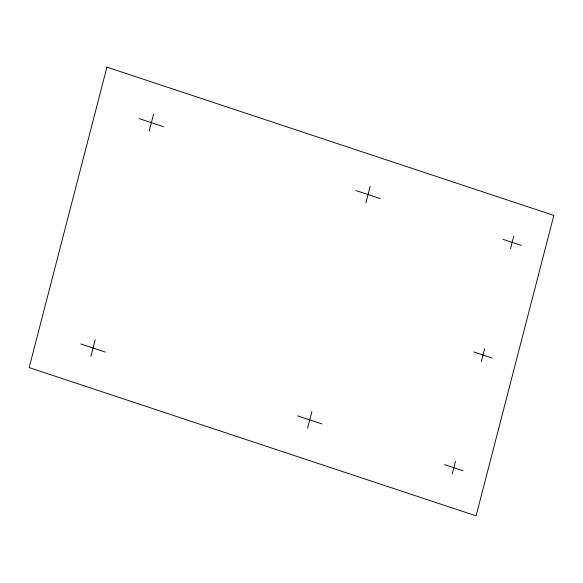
<?xml version="1.0" encoding="UTF-8"?>
<svg xmlns="http://www.w3.org/2000/svg" width="583" height="583" viewBox="0 0 583 583"><rect width="100%" height="100%" fill="white"/><g stroke="black" fill="none" stroke-linecap="round" stroke-linejoin="round"><path stroke-width="0.87" d="M90.89 356.33L95.197 339.685M149.226 130.993L153.533 114.355M307.576 428.214L311.883 411.569M365.913 202.877L370.22 186.239M452.204 473.979L455.454 461.408M481.369 361.314L484.626 348.743M510.54 248.649L513.791 236.071M139.191 118.633L163.568 126.715M355.878 190.517L380.254 198.599M502.954 239.307L521.377 245.414M473.79 351.972L492.205 358.086M80.855 343.963L105.232 352.052M297.541 415.847L321.918 423.936M444.618 464.636L463.04 470.751M106.929 67.147L29.15 367.589L476.071 515.853L553.85 215.411L106.929 67.147"/></g></svg>
